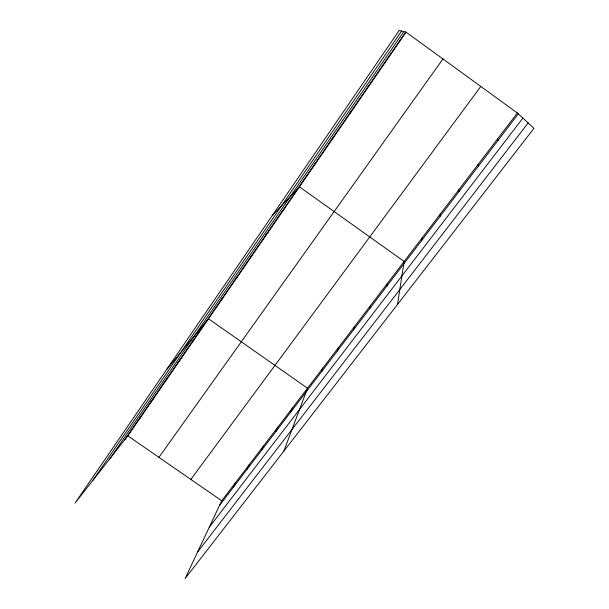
<?xml version="1.0" encoding="UTF-8"?>
<svg xmlns="http://www.w3.org/2000/svg" width="609" height="609" viewBox="0 0 609 609"><rect width="100%" height="100%" fill="white"/><g stroke="black" fill="none" stroke-linecap="round" stroke-linejoin="round"><path stroke-width="0.91" d="M421.786 240.349L421.976 238.081M397.487 304.47L404.148 261.474L299.445 186.841L272.238 215.548M386.624 286.428L387.202 283.695M369.853 308.405L370.607 305.459M353.426 329.933L354.354 326.782M337.34 351.02L338.429 347.678M321.575 371.68L322.816 368.148M283.863 451.117L307.515 388.215L208.506 318.781L166.676 369.465M290.973 411.775L292.518 407.893M276.128 431.233L277.811 427.191M261.565 450.317L263.377 446.115M247.292 469.029L249.226 464.675M233.277 487.383L235.34 482.891M517.338 112.992L221.714 500.765L185.113 578.55L533.979 128.324L517.338 112.992L406.058 32.163L399.192 30.45L75.021 503.095L127.821 435.846L406.058 32.163M93.063 480.12L401.59 31.051M109.864 458.722L403.775 31.592M124.678 439.85L405.663 32.064M158.919 457.344L442.941 58.959M190.845 479.42L480.775 86.44M219.537 505.394L518.297 113.875M209.26 527.234L522.872 118.093M197.613 551.99L528.163 122.965M137.588 421.108L140.633 417.264M150.75 402.009L153.689 398.316M164.171 382.536L166.995 379.011M177.851 362.682L180.561 359.325M191.805 342.425L194.4 339.251M220.572 300.686L222.902 297.892M235.394 279.173L237.594 276.585M250.527 257.211L252.583 254.844M265.973 234.792L267.876 232.646M281.746 211.902L283.497 209.983M314.823 163.897L316.238 162.489M332.171 138.723L333.397 137.581M349.916 112.969L350.951 112.117M368.072 86.623L368.902 86.075M386.646 59.667L387.263 59.431M127.821 435.846L221.714 500.765M497.393 139.156L498.101 140.344M477.898 164.727L478.369 166.204M458.843 189.726L459.079 191.477M440.208 214.17L440.223 216.187"/></g></svg>
